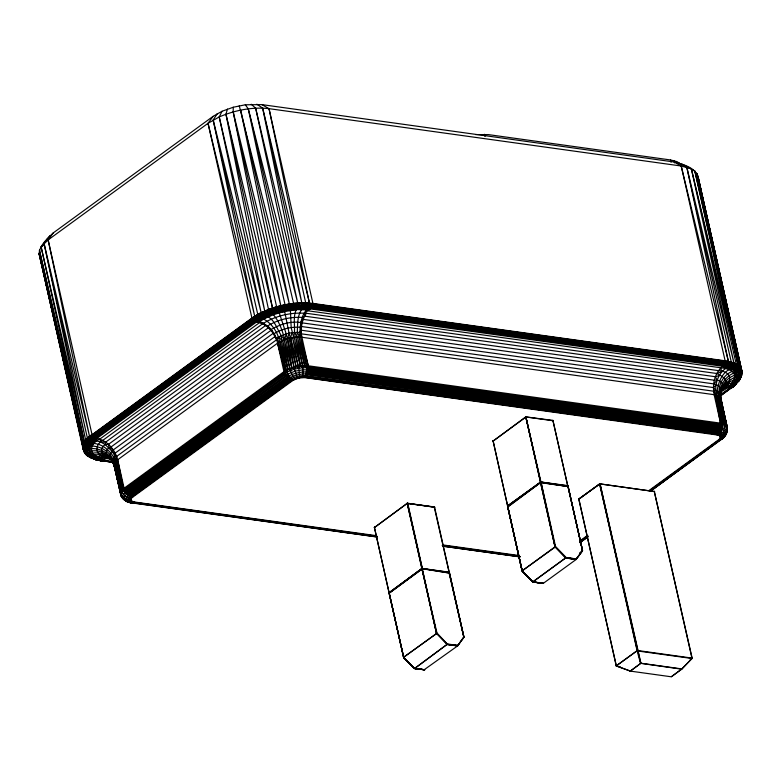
<?xml version="1.0" encoding="UTF-8"?>
<svg xmlns="http://www.w3.org/2000/svg" width="781" height="781" viewBox="0 0 781 781"><rect width="100%" height="100%" fill="white"/><g stroke="black" fill="none" stroke-linecap="round" stroke-linejoin="round"><path stroke-width="1.17" d="M376.257 536.918L131.589 502.876C127.108 502.447 122.617 499.567 121.114 495.33L114.006 465.173L114.612 462.85L116.672 460.507L278.641 342.39L289.097 338.202L299.387 337.06C300.5 327.805 299.787 317.369 306.582 309.93L310.438 308.934L722.63 366.289C748.423 369.579 734.599 387.308 719.604 394.756M424.278 669.678L414.34 668.458L403.689 657.446L374.372 527.243L389.045 592.759L421.965 568.412L449.358 572.219L463.924 637.257L457.412 645.985L447.123 644.442L436.559 633.596L422.062 568.978L436.999 633.157L403.523 657.348L414.467 668.536L424.854 669.805L424.278 669.678L457.627 645.897L463.924 637.257L434.539 506.976L407.243 503.218L421.877 568.705L449.446 573.117L449.163 572.629M457.412 645.985L457.588 645.389L447.572 643.993L414.613 668.487L403.64 657.543L389.192 593.004L422.189 568.363L407.145 503.345L434.685 507.172L434.197 506.918L449.134 572.522M579.522 553.026L582.538 550.556L567.914 485.665L567.592 486.202L567.914 485.665L540.55 481.936L507.591 505.932L522.108 570.872L493.045 440.65L522.216 571.077L532.925 581.982L543.215 583.407L576.212 559.43L582.509 550.781L568.09 486.456L540.374 482.033L525.828 416.742L540.989 482.111L507.689 506.83L522.108 570.872L532.925 581.982L543.264 583.387M567.846 486.046L552.919 420.403L567.719 486.055M690.14 659.935L692.122 658.1L637.511 650.495L616.229 665.9L630.326 671.084L640.928 663.225L599.954 483.634L578.77 499.186L616.394 666.037L620.153 666.769M599.652 483.712L637.101 650.641L640.498 663.323L681.706 669.171L692.151 658.188L654.234 491.19L692.025 658.549L691.986 658.041M717.827 435.115C721.527 432.635 723.03 427.715 722.191 423.458L715.425 394.864L719.35 396.455L725.071 426.397L723.099 432.332L720.053 435.144L718.549 435.329L718.237 433.806L720.102 430.399L720.824 425.167L715.425 394.864L301.935 337.275C293.48 336.416 284.645 338.495 277.538 343.142L283.962 371.658C284.997 375.817 288.277 379.732 292.621 380.542L298.674 378.004L304.815 377.613L717.007 434.968C720.141 434.666 721.595 438.414 718.549 439.81L648.904 490.595M730.782 387.796L734.316 385.199L737.069 381.704L738.191 381.44L739.988 377.897L740.31 374.548C738.523 367.734 730.44 365.41 724.192 365.049L311.99 307.694C292.074 305.908 271.388 311.355 254.713 321.46C253.317 320.864 252.283 319.546 251.921 318.092C269.67 306.357 291.821 301.359 312.927 303.438L725.119 360.793C730.723 361.71 737.049 363.106 740.652 367.9L741.833 373.406L741.599 369.862L698.019 176.613C694.797 167.241 682.867 164.274 674.11 161.979L261.908 104.615L245.312 104.791L233.246 107.241L233.197 111.937L272.52 308.095L261.137 312.654L251.921 318.092L92.041 434.685C81.546 438.99 79.447 456.016 92.461 457.851C95.536 458.603 98.67 460.546 102.057 460.79C103.19 459.941 97.762 460.068 96.873 459.55C84.016 458.027 84.983 443.208 94.823 438.053L254.713 321.46C271.163 309.569 292.475 306.103 312.41 307.07L724.612 364.434C730.967 364.678 739.158 367.138 740.964 374.031L740.642 377.448L738.806 378.268L737.459 381.665L734.316 385.199L719.994 395.664M463.836 637.394L449.016 572.678M575.997 559.508L576.173 558.923L566.147 557.527L555.584 546.69L541.155 482.678L540.55 482.629L554.979 546.837L565.708 557.966L575.997 559.508L582.499 550.595L567.914 485.665M299.758 377.789L299.045 370.262L292.504 337.529L300.421 365.84L302.911 367.656L308.632 367.812L720.824 425.167L725.071 426.397L726.779 427.734L727.453 429.394L725.92 434.802L722.142 438.951L650.534 491.171M414.467 668.536L424.464 669.815L414.233 668.399L403.523 657.348L436.559 633.596L422.365 568.9L389.104 593.296L403.67 657.563L414.233 668.399L423.165 669.532M582.509 550.781L576.173 558.923L565.913 557.78L555.154 546.739L522.108 570.872L555.135 547.13L540.989 482.111L567.914 485.928M578.867 498.874L616.258 665.988M671.484 676.697L681.862 668.917L640.928 663.225L630.326 671.084L616.229 665.9L637.286 650.553L600.091 483.712L578.682 499.293M599.564 483.839L654.605 491.571L599.564 483.839L640.771 663.479M113.294 461.073C98.953 461.893 76.997 452.033 96.873 438.424C107.3 440.396 115.139 449.749 117.648 459.736L125.087 492.508L128.006 495.574L132.409 497.38L293.734 379.83L290.151 377.477L286.793 372.186L278.641 342.39L285.026 370.936L284.587 373.582L124.706 490.175L122.119 492.635L121.182 494.578L121.319 496.355C123.642 500.299 129.675 504.594 134.273 501.978L376.53 535.688M718.549 439.81C724.348 440.006 728.068 432.508 727.277 427.451L720.726 398.261L719.574 396.631C719.047 386.8 724.446 376.979 733.691 373.123L736.581 372.996L734.755 375.3C724.153 378.658 718.784 390.002 720.609 400.428L721.439 403.923M678.552 162.878L686.782 167.134L728.361 361.359C728.78 364.005 726.886 367.626 723.704 365.518L311.502 308.163C291.791 305.879 271.651 311.404 254.713 321.46M726.72 433.123L727.277 427.451L720.726 398.261M720.111 390.822C732.012 385.687 734.199 371.463 718.52 370.633L306.318 313.269C301.73 320.259 300.265 329.123 301.935 337.275L308.632 367.812L307.529 374.001L304.815 377.613M261.908 104.615L269.025 108.657L312.927 303.438L312.742 306.328L311.502 308.163M674.11 161.979L681.217 166.011L725.119 360.793L724.934 363.692L723.704 365.518M733.691 373.123L734.609 370.692C723.802 373.025 716.802 386.078 719.574 396.631L716.353 395.088C714.059 384.896 718.061 372.439 727.531 367.285L728.937 369.628C742.389 375.407 728.79 388.606 720.726 391.779M731.738 371.209L731.563 368.759L728.937 369.628L725.373 368.398L308.28 310.848L306.582 309.93L301.534 309.725L298.684 308.524L292.182 309.12L290.444 310.574L291.176 327.581L293.636 337.363C296.077 328.469 292.338 318.765 296.106 309.94L298.684 308.524L310.438 308.934L304.16 313.249C289.683 312.341 274.98 316.178 262.66 323.764L102.77 440.357C92.334 446.625 96.903 457.627 108.286 457.686L103.648 459.726C99.812 456.582 93.261 456.514 91.592 450.998C90.781 445.726 95.145 440.894 99.802 439.107L259.692 322.514C269.347 324.174 275.898 334.014 277.538 343.142L285.026 370.936L286.793 372.186L294.388 369.13L302.911 367.656L304.61 365.567L299.045 337.05L306.855 367.636L306.113 373.855L303.916 377.516M377.36 536.938L128.514 502.212L132.946 502.671L130.642 501.334L129.89 499.459L130.417 498.356L132.731 497.136L128.514 495.183L125.087 492.508L124.072 490.663L116.672 460.507L122.324 489.746L122.119 492.635L126.454 497.146L130.417 498.356L132.409 497.38M414.613 668.487L447.337 644.257L457.627 645.897L463.797 636.886M552.919 420.403L525.73 416.869L540.706 482.228L507.533 506.127L522.255 571.096L532.818 581.933L565.708 557.966L576.212 559.43L576.173 558.923M131.423 498.385L130.944 499.362C126.473 500.035 121.582 497.233 120.499 492.713L114.046 464.373L121.319 496.355L114.006 465.173L116.008 461.112C111.527 452.453 104.215 444.35 93.915 443.442L93.261 441.46L96.453 440.796L96.873 438.424L256.764 321.831C263.617 322.983 269.299 327.756 273.184 333.321L274.151 333.682C281.814 328.85 291.098 326.722 300.109 327.229L301.241 330.217L713.434 387.571L715.611 390.236L719.809 392.618L727.453 429.394L720.814 399.677L727.277 427.451C726.76 424.395 723.138 423.585 720.56 423.156L714.127 394.639C712.174 384.682 714.527 372.976 722.63 366.289L725.373 368.398M130.925 502.779L126.981 501.587L123.603 499.401C119.981 496.208 119.288 490.653 124.072 488.252L283.962 371.658C291.059 366.963 299.924 364.981 308.358 365.801L720.56 423.156M130.944 499.362L131.618 501.031L134.273 501.978M285.026 370.936L284.225 372.625L124.345 489.218L123.437 488.75L117.648 459.736L116.008 461.112L114.914 456.104L115.188 453.087L275.078 336.494L274.151 333.682M740.642 377.448L741.95 371.893L740.652 367.9M422.58 569.154L421.965 569.105L436.559 633.596M567.592 486.202L568.119 486.543L540.55 482.629L555.135 547.13M714.127 394.639L716.353 395.088C717.778 385.58 719.867 374.958 728.937 369.628M233.246 107.241L222.058 111.253L213.115 116.34L53.225 232.933C47.29 238.556 39.958 244.99 39.05 253.513L83.997 451.447L80.511 435.993M697.765 178.781L698.019 176.613L741.93 371.59M741.149 376.862L741.95 371.893L741.462 369.462L735.975 363.966L725.188 361.183L312.996 303.829C299.494 301.271 285.504 304.219 272.52 308.095L225.953 114.231L227.456 109.076M300.109 327.229L301.505 326.517L713.697 383.881C723.177 385.834 721 392.579 720.697 400.175L719.809 392.618M259.194 319.136L257.144 317.623L256.07 315.368L92.148 435.066L84.729 442.026L83.05 449.016C85.851 456.865 94.647 460.155 102.321 460.673L92.461 457.851L87.277 452.96L87.472 446.683L93.017 439.849L255.055 321.567C271.661 310.838 292.114 306.328 311.756 307.948L723.948 365.303C729.942 366.328 737.83 368.124 739.539 374.9C739.841 379.185 736.942 382.534 733.955 385.199M116.008 461.112L116.652 456.397L276.542 339.803L278.524 336.953L286.207 333.877L291.967 332.647L300.099 332.325L301.388 333.838L713.58 391.193L715.611 390.236M736.346 382.944C736.112 385.316 733.349 386.39 731.709 387.718C735.956 384.642 742.467 378.795 741.95 371.893L739.461 366.465L731.133 362.052L725.237 362.013L313.035 304.658L305.937 302.882C287.223 304.57 268.186 308.202 252.029 318.472M718.823 391.652L718.188 395.762L717.407 390.851M738.191 381.44L739.295 380.523L741.608 375.417L741.882 371.112M720.209 395.088L721.224 390.344M131.013 500.27L127.85 500.523L123.984 499.225L123.867 497.653L126.424 494.178L125.155 491.122L124.072 490.663L124.345 489.218M403.689 657.446L389.153 593.043L422.404 568.578L407.76 503.394L407.145 503.345L434.714 507.26L434.197 506.918M306.582 309.93L304.834 308.466L301.534 309.725C296.048 317.926 298.42 328.049 296.595 337.089L294.827 332.325M692.025 658.549L681.706 669.171L671.26 676.785L630.062 671.074M111.332 459.179C104.752 456.7 96.717 450.969 105.201 444.535L105.689 442.114L265.579 325.521L267.551 326.028C277.772 319.566 290.181 316.735 302.198 317.408L304.619 316.149L716.812 373.503L722.044 371.561L720.482 368.202M738.806 378.268L739.539 374.9L735.829 369.354L724.192 365.049M732.432 382.866L728.146 384.047L721.742 388.997L724.026 387.962L729.415 387.601L729.893 385.511L733.027 384.564L732.432 382.866L735.604 381.499L734.12 380.23C728.907 381.421 724.319 384.721 721.664 389.377C730.938 381.968 724.377 377.174 716.812 373.503M727.072 426.572C726.75 430.809 724.319 435.027 720.033 436.267M291.967 332.647L290.61 337.87L296.067 366.601L294.388 369.13L297.59 378.277M650.505 490.595L720.141 439.81L721.175 437.907L721.029 435.905L717.641 434.441L302.188 376.998L297.346 377.838L291.772 380.367L131.891 496.96M296.106 309.94C283.337 311.121 270.519 314.567 259.683 321.606L256.764 321.831L266.604 316.237C276.669 320.151 277.265 333.145 284.704 339.51L286.207 333.877L278.905 311.824C286.354 309.071 293.871 309.51 301.534 309.725M83.528 444.409L83.255 449.817L39.05 253.513L83.02 446.283L39.421 250.262L84.455 442.485L83.528 444.409L39.421 250.262M290.444 310.574L285.524 310.233L284.694 311.609L289.077 333.165L287.603 338.593L291.811 367.792L290.347 370.506L292.982 376.139L295.54 378.98M389.104 593.296L388.928 592.506M389.27 593.443L388.948 592.594M566.147 557.527L532.837 581.816L539.525 582.743M120.635 494.519L114.387 466.374L112.464 461.239L113.635 457.432L114.914 456.104L116.652 456.397M389.192 593.199L389.26 592.769M568.119 486.543L540.803 482.473L507.845 506.967M732.217 387.444L732.89 386.107L728.966 388.967M255.387 321.635L93.369 439.898L89.6 443.276L86.681 449.944L89.219 455.626L92.822 457.715M294.3 308.134L294.222 303.409M718.579 395.957L724.866 424.405L717.661 395.528L723.636 423.878L720.843 426.221L308.651 368.866L304.61 365.567L297.483 337.06L302.911 367.656L302.979 373.874L302.188 376.998L290.923 380.083L131.032 496.677L129.744 496.609L128.406 497.966L127.85 500.523L130.173 502.349L131.891 501.978L132.116 501.353L126.776 501.304L125.712 498.688L128.006 495.574L129.334 495.779L289.224 379.185L296.8 376.627L302.657 375.612L718.784 433.074L722.874 434.841L723.06 437.272L721.537 439.342L724.622 436.55L650.915 490.849M552.772 420.442L553.299 420.783L525.906 416.976L540.55 481.936M125.155 491.122L285.045 374.529L287.925 369.354L282.663 340.311L290.347 370.506L287.925 369.354L279.881 341.658L286.197 370.243M112.689 461.464C108.481 454.952 100.212 451.779 92.656 453.175L91.68 455.333C97.82 454.357 104.4 453.995 109.721 457.842M720.316 392.247C722.337 383.344 730.586 379.83 737.41 375.622L734.755 375.3M720.795 391.75C726.398 386.507 721.214 378.717 714.371 380.23L302.169 322.875C291.791 320.493 280.194 324.164 271.114 329.543L270.919 330.383L111.039 446.976C104.303 448.821 104.888 457.627 111.4 459.628M115.285 467.419C112.22 460.8 106.255 456.065 113.294 449.915L273.184 333.321L271.114 329.543L268.361 327.756L267.551 326.028M290.923 380.083L291.586 378.726L130.183 496.277M46.694 240.304L47.592 238.478M53.225 232.933L48.139 239.904L92.041 434.685L87.501 438.561L84.455 442.485L41.1 246.835L48.139 239.904L208.029 123.31L219.217 116.945L222.058 111.253M738.806 381.06L741.608 375.417M422.365 569.154L422.404 568.578L449.329 572.405M457.588 645.389L447.123 644.442L457.559 645.76M566.157 557.751L576.144 559.294L566.157 557.751L555.379 546.69M301.915 377.526L306.045 376.452L718.237 433.806L719.897 433.279L719.281 432.254L307.089 374.9L305.371 375.593L306.045 376.452M300.099 332.325L301.241 330.217M637.267 650.934L692.044 658.5M289.224 379.185L290.151 377.477L296.194 375.056L302.979 373.874L307.529 374.001L719.721 431.356L724.456 433.396L724.67 436.208L719.867 438.561L720.346 439.029L723.518 437.78L722.659 438.453M259.692 322.514L261.293 318.921L263.734 319.126C272.091 323.685 278.007 332.491 279.598 341.814L276.542 339.803L273.184 333.321M737.069 381.704L739.216 378.189L738.387 371.922L731.943 367.285L726.594 366.016M126.424 494.178L127.723 494.51L287.613 377.916L288.833 375.915L295.569 373.211L303.126 371.893L308.202 372.029L720.404 429.384L724.163 430.477L726.271 433.143L723.343 435.983L720.375 437.116M301.935 337.275L299.387 337.06L301.388 333.838M217.235 113.704L213.174 120.001L254.704 316.207L208.029 123.31L213.115 116.34M126.307 492.928L286.188 376.335L287.691 374.109L294.954 371.2L303.106 369.774L308.583 369.93L720.775 427.285L724.836 428.466L727.111 431.327M739.08 379.156L740.398 377.203M301.612 307.646L302.169 302.872M42.154 246.64L43.521 244.834M302.55 365.645L295.862 337.138L300.421 365.84L298.664 368.163L296.067 366.601L289.097 338.202L294.388 369.13L291.811 367.792L284.177 339.696L289.81 368.534M49.945 235.696L44.039 243.35L85.783 440.523L41.1 246.835M407.545 503.149L374.314 527.634L407.399 503.189M526.13 416.917L492.889 441.158L493.211 440.621M507.777 506.723L507.591 505.932L540.989 482.111L540.374 482.033L540.95 482.678M719.262 375.573L715.416 376.735L303.223 319.38L300.822 322.153L301.505 326.517M723.431 437.175L724.7 435.73M737.694 381.431L739.646 378.385M719.984 396.035L735.975 384.252L732.432 387.249L735.546 384.73L731.982 387.61L739.597 379.878M721.332 389.631L725.949 386.331L729.893 385.511M116.008 471.685C114.602 459.804 104.322 448.977 91.592 450.998L89.708 453.029L92.656 453.175M718.237 433.806L717.007 434.968L718.549 435.329M313.035 304.658C292.24 303.897 269.855 307.265 252.819 319.956L92.929 436.55C88.829 440.806 82.503 445.795 84.885 452.482L87.697 452.882M741.813 372.664C739.978 365.664 731.631 363.038 725.149 362.872L312.947 305.508C292.377 304.746 270.255 308.065 253.386 320.591L93.495 437.184C88.526 441.519 81.283 449.329 87.648 455.587L89.62 455.518M713.697 383.881L717.192 380.21L715.416 376.735M312.996 303.829C294.144 301.866 276.074 306.23 259.175 313.64L92.47 435.827C88.282 440.133 81.868 445.19 84.28 451.974M739.119 375.007L741.481 373.396C739.656 366.435 731.367 363.878 724.934 363.692L312.742 306.328C292.455 305.498 270.704 308.846 254.03 321.098L94.14 437.692C87.296 442.124 81.517 453.683 91.719 457.969M131.032 496.677L131.53 497.233L130.417 498.356L131.11 498.883L129.89 499.459L130.905 499.83L129.968 500.475L131.247 500.67L130.642 501.334L131.618 501.031M263.734 319.126C268.918 313.63 277.323 311.726 284.694 311.609M308.388 307.821L309.657 303.877L262.66 108.12L256.812 104.195M582.538 550.556L567.875 486.231M713.434 387.571L715.952 385.189M732.734 386.741L736.249 383.647L720.326 395.684M565.913 557.78L576.144 559.294M649.724 490.653L720.346 439.029L719.428 439.068M720.873 439.635L722.064 438.619L720.141 439.81M724.622 436.55L650.251 491.132M731.709 387.718L735.975 384.252M87.648 455.587L83.821 451.33L83.157 445.629L87.726 438.336L256.305 316.149M96.453 440.796L100.895 442.163L105.201 444.535L108.471 444.35L268.361 327.756M126.991 493.748L288.833 375.915L286.188 376.335M128.514 495.183L290.151 377.477L287.613 377.916M525.984 416.712L493.026 441.206M389.104 592.613L422.189 568.363L422.033 568.871M578.77 499L600.091 483.712M720.209 396.192L732.598 387.005M580.244 540.667L587.107 535.659M580.078 541.438L587.927 535.717M656.733 485.811L661.634 482.238M667.521 477.943L670.469 475.795M680.271 468.649L682.233 467.214M692.044 460.068L694.006 458.632M702.832 452.199L707.742 448.616M714.605 443.608L716.567 442.183M579.873 542.092L587.722 536.371M579.619 542.639L587.468 536.918M580.293 542.346L588.142 536.625M580.888 541.955L587.751 536.947M268.381 316.832L272.54 313.845C279.168 320.815 282.273 330.383 284.704 339.51M738.133 380.288L739.724 379.146M91.445 448.606L89.2 447.533L92.226 446.068C102.291 446.381 112.689 453.468 114.163 463.875C111.009 454.405 101.364 448.05 91.445 448.606L88.868 450.403L91.592 450.998M374.626 527.087L374.45 527.683M284.587 373.582L286.793 372.186M721.742 388.997L725.949 386.331L726.613 387.493M95.497 438.229L92.285 439.615L90.938 438.658L89.727 436.491L92.041 434.685M94.823 438.053L94.14 437.692L91.582 439.205L257.701 318.238L253.386 320.591M734.12 380.23L737.088 378.482L734.901 377.692M89.981 437.262L92.47 435.827L92.148 435.066M94.14 437.692L93.495 437.184L90.938 438.658L257.144 317.623L252.819 319.956M93.495 437.184L92.929 436.55L90.391 437.995L256.676 316.91L252.361 319.234M731.612 367.48L733.476 365.371L733.72 362.931M254.03 321.098L258.296 318.716L92.285 439.615L93.369 439.898M308.651 368.866L306.874 369.755L308.427 370.985L720.629 428.349L722.318 427.568L720.843 426.221M719.164 435.593L720.053 435.144L719.662 435.905L721.029 435.905L720.267 436.677L721.41 436.843L720.336 437.575L721.175 437.907L720.17 438.063M306.855 367.636L308.534 366.787L720.736 424.142L722.445 425.46M308.427 370.985L306.621 371.873L307.899 373.035L720.102 430.399L721.829 429.648L720.629 428.349M720.736 424.142L722.191 423.458L716.607 395.157L723.636 423.878L725.071 426.397L725.861 425.04L719.965 397.012L719.35 396.455L726.779 427.734L720.424 397.617L720.336 393.712M307.899 373.035L306.113 373.855L307.089 374.9M735.458 369.52L737.576 367.548L737.899 365.147M377.077 536.264L131.891 501.978L132.731 501.617M257.779 314.392L213.174 120.001L261.137 312.654L219.217 116.945C234.798 110.267 252.078 106.763 269.025 108.657L681.217 166.011L691.361 168.823L738.162 365.342L741.599 369.862L697.072 173.636L695.012 172.523M719.281 432.254L721.009 431.59L720.102 430.399M97.41 456.68L101.715 455.87L108.539 457.178L104.8 456.934L98.757 458.74L97.41 456.68L94.726 457.256L94.608 455.089M737.986 372.059L739.783 370.936L740.72 368.691L741.833 373.406M542.863 583.212L543.43 583.329M93.915 443.442L90.674 444.526L92.226 446.068M720.346 439.029L719.028 439.439L719.369 439.869M94.511 458.994C114.963 464.256 93.056 459.267 89.805 457.178M436.999 633.157L447.337 644.257M734.316 385.199L734.98 385.053M285.045 374.529L287.691 374.109L125.692 492.05L123.222 494.402L122.451 497.956M291.772 380.367L293.148 380.181L293.031 379.566M87.111 449.895L84.27 449.3L82.913 447.357M131.891 501.978L133.453 501.822L133.619 502.388M475.551 134.586L488.496 134.625L670.547 159.959L677.068 161.657L681.12 164.527M87.882 446.664L85.09 445.853L83.762 443.842M105.689 442.114L100.895 442.163L99.802 439.107M306.318 313.269L304.16 313.249L304.619 316.149M90 443.296L87.345 442.271L86.056 440.181M725.188 361.183L731.309 362.101L738.162 365.342L694.826 171.01L682.223 164.225M100.983 457.91L110.756 459.072M309.657 303.877L728.361 362.14M109.457 457.481L104.8 456.934L105.943 458.398M533.052 582.06L543.049 583.339L532.925 581.982L522.274 570.979L532.925 581.865M101.52 460.351L113.43 462.02M113.782 462.264L100.524 460.419L101.247 460.829M100.749 460.605L114.104 462.469M96.229 459.706L101.51 460.868L95.594 459.658L113.841 462.528M442.817 544.913L518.75 555.476M442.163 545.323L519.297 556.052M376.754 536.596L126.981 501.587M442.69 545.773L520.185 556.55M443.091 546.222L520.351 556.843M443.745 546.309L519.677 556.873M449.534 573.02L421.789 568.5M97.889 459.55L100.134 459.911M100.993 460.741L95.009 459.423L99.421 460.214M95.009 459.423L101.784 460.849M311.99 307.694L309.003 307.05L727.394 365.274L724.612 364.434M312.41 307.07L309.325 306.357L727.824 364.6L724.934 363.692M132.262 502.837L130.173 502.349L131.589 502.876M97.518 459.706L99.519 460.185M312.947 305.508L309.657 304.727L728.322 362.98L725.237 362.013M312.742 306.328L309.54 305.566L728.136 363.819L725.149 362.872M83.557 450.598C85.422 454.933 89.844 457.09 94.13 458.398M85.646 453.468L87.218 454.727M259.683 321.606L263.666 323.324L265.579 325.521M105.201 444.535L112.415 451.711L115.188 453.087M113.294 449.915L109.115 447.786L108.471 444.35M120.499 492.713L114.241 463.621L120.84 491.747L122.119 492.635L115.149 462.069L122.324 489.746L124.072 490.663M123.974 498.629L122.51 497.868L121.856 496.052M265.14 316.032L262.533 311.99M130.29 502.564L129.109 501.753M308.534 366.787L306.552 365.625L300.539 337.128L308.358 365.801M91.006 457.9L85.91 454.191M251.228 104.244L255.67 108.188L301.808 302.882L262.66 108.12L305.713 302.872M271.876 313.288L269.855 309.012M436.794 633.157L447.572 644.218M275.078 336.494L276.484 338.202L278.524 336.953L282.009 340.594L280.867 335.801M407.545 503.394L421.965 568.412M120.43 493.651L121.182 494.578L114.612 462.85L121.455 490.751M245.312 104.791L248.28 108.871L297.746 303.087L255.67 108.188M713.58 391.193L716.353 395.088M92.929 436.55L92.47 435.827M112.415 451.711L114.914 456.104M112.786 458.759L114.827 462.508L113.635 457.432M302.198 317.408L303.223 319.38M131.53 497.233L131.852 497.878M129.334 495.779L129.744 496.609M279.159 311.004L277.763 306.533M112.464 461.239L114.387 466.374M297.551 332.218L299.387 337.06M89.132 455.85L89.385 456.573M239.259 105.796L289.351 304.053L248.28 108.871L293.588 303.477M289.077 333.165L298.244 366.162M720.853 398.954L719.965 397.012L726.594 425.762M112.396 460.038L114.006 465.173M286.207 333.877L293.91 367.148M127.723 494.51L128.006 495.574M681.217 166.011L728.361 361.359M116.564 474.008L117.677 478.646M281.219 340.965L287.925 369.354M721.986 406.257L723.089 410.913M723.636 413.237L724.739 417.903M725.285 420.227L727.209 428.378L727.052 431.268M219.217 116.945L264.739 311.014L225.953 114.231L268.547 309.491M694.826 171.01L739.714 366.719L697.072 173.636L740.857 368.232M736.239 364.102L691.361 168.823L733.945 363.019L686.782 167.134L731.309 362.101M42.447 267.151L39.997 256.49L78.364 426.485M42.994 269.513L48.705 294.369M50.882 303.838L51.966 308.573M52.512 310.936L53.596 315.67M54.143 318.043L54.953 321.587M737.772 355.589L738.582 359.153M285.085 304.815L240.714 110.131L280.828 305.742L233.197 111.937L276.63 306.845M115.832 461.288L122.324 489.746M449.368 572.873L463.914 637.071M78.901 428.867L79.974 433.621M674.081 160.652L674.589 162.917M670.547 159.959L671.055 162.223M484.503 134.273L485.011 136.529M208.029 123.31L251.921 318.092M698.019 176.613L728.634 314.128M730.752 323.617L737.088 352.065M737.615 354.437L738.67 359.182M87.501 438.561L44.039 243.35L89.59 436.608L48.139 239.904M114.895 467.048L115.93 471.763M116.447 474.116L117.482 478.831M117.999 481.184L119.044 485.899M119.561 488.262L121.114 495.33M294.193 337.294L300.421 365.84M285.983 304.639L286.725 309.266M285.768 339.139L291.811 367.792M269.025 108.657L309.422 303.057M722.63 366.289A39.06 15.757 -12.7 0 1 729.415 387.601M256.764 321.831A39.06 15.757 -12.7 0 1 310.438 308.934M103.648 459.726A39.06 15.757 -12.7 0 1 96.873 438.424"/></g></svg>
